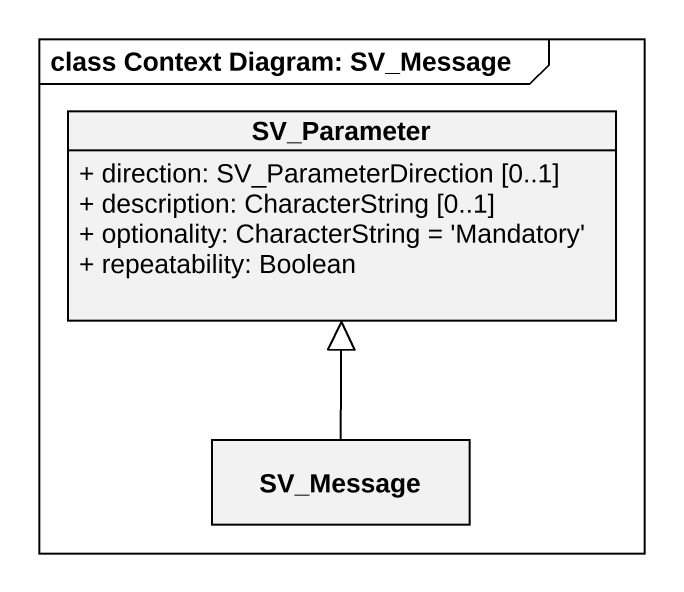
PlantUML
@startuml
mainframe class Context Diagram: SV_Message
hide circle
hide empty members
skinparam classAttributeIconSize 0
class SV_Parameter {
  + direction: SV_ParameterDirection [0..1]
  + description: CharacterString [0..1]
  + optionality: CharacterString = 'Mandatory'
  + repeatability: Boolean
}
class SV_Message
SV_Message -up-|> SV_Parameter
@enduml
